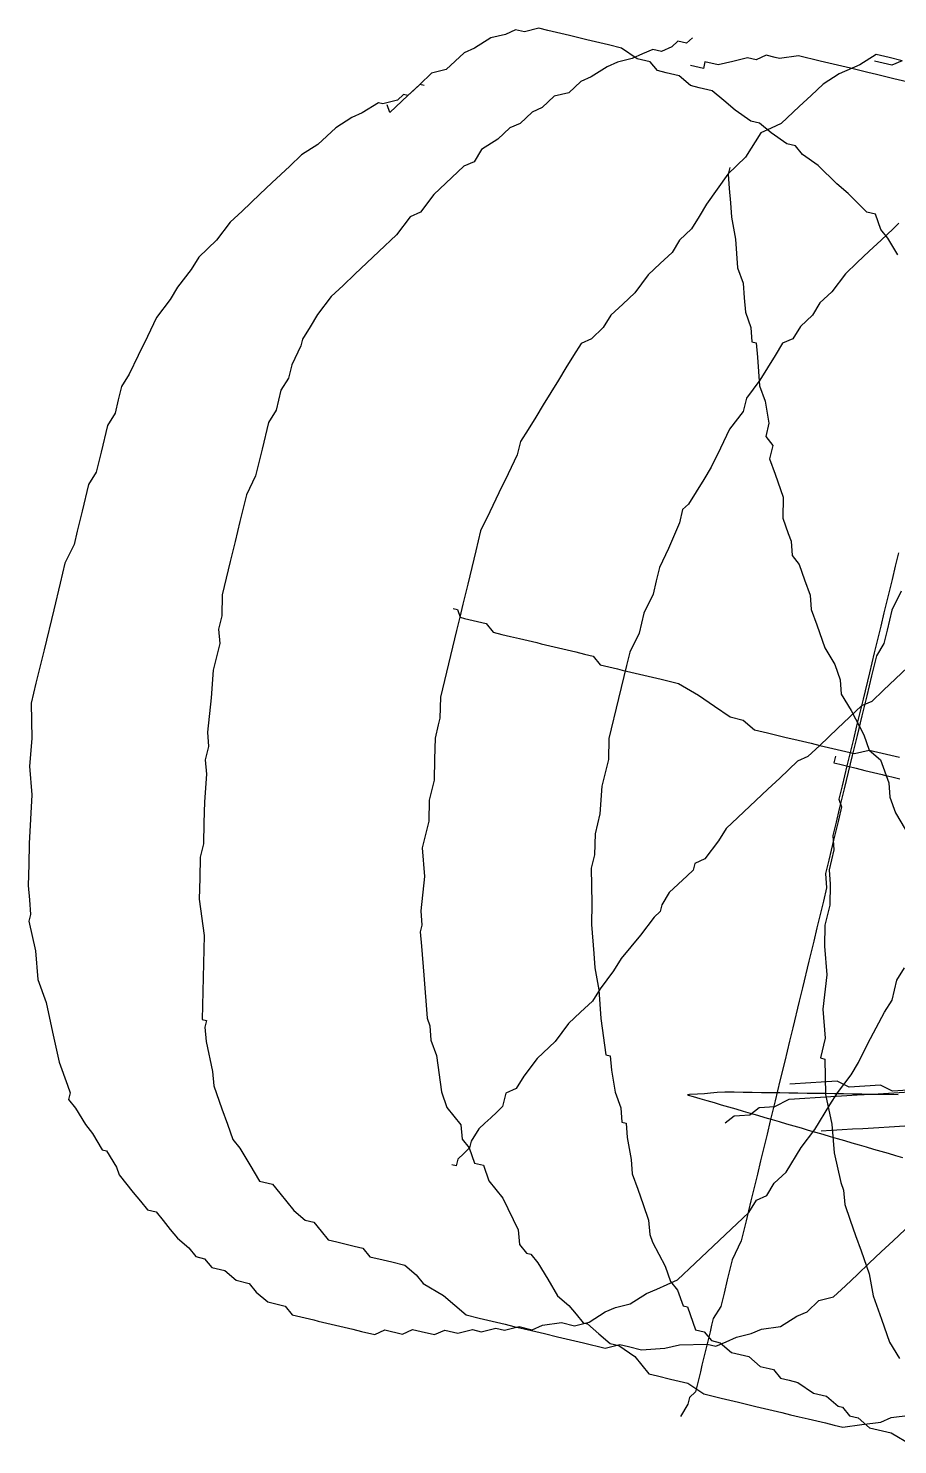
# Model space of a CAD drawing. Extents: x -228 to 716, y 164 to 702.
# Drawn here: x -227.6 to -100.7, y 495.4 to 702.1 of the extents above; entities that cross this region are included whole.
import ezdxf

# ---------------------------------------------------------------- set-up
doc = ezdxf.new("R2010")
doc.units = 0

msp = doc.modelspace()

# ---------------------------------------------------------------- linework, layer by layer
at = {"layer": '1', "color": 252}
for points in [[(-100.697, 669.08, -670.583), (-102.128, 671.478, -668.303), (-103.16, 672.754, -666.785), (-103.958, 674.998, -665.262), (-105.226, 675.301, -663.747), (-107.927, 678.001, -659.947), (-109.594, 679.428, -657.671), (-112.294, 682.128, -653.873), (-114.595, 683.703, -650.837), (-115.629, 684.977, -649.317), (-116.897, 685.28, -647.801), (-119.199, 686.858, -644.763), (-120.866, 688.284, -642.487), (-122.134, 688.585, -640.969), (-124.433, 690.162, -637.93), (-126.102, 691.589, -635.655), (-127.769, 693.015, -633.376), (-129.671, 693.467, -631.102), (-130.939, 693.769, -629.584), (-132.606, 695.195, -627.308), (-134.511, 695.65, -625.032), (-135.776, 695.952, -623.514), (-136.811, 697.227, -621.996), (-138.712, 697.681, -619.719), (-141.015, 699.257, -616.682), (-142.915, 699.712, -614.409), (-144.184, 700.014, -612.891), (-146.086, 700.466, -610.619), (-148.623, 701.071, -607.584), (-151.795, 701.828, -603.792), (-153.061, 702.129, -602.275), (-155.199, 701.613, -600.003), (-156.466, 701.914, -598.485), (-157.971, 701.247, -596.971), (-160.109, 700.726, -594.699), (-162.48, 699.234, -592.429), (-163.984, 698.566, -590.915), (-166.592, 696.106, -588.648), (-168.73, 695.585, -586.377), (-170.468, 693.945, -584.867), (-172.205, 692.303, -583.355), (-173.944, 690.661, -581.843), (-173.944, 690.661, -581.843), (-173.944, 690.661, -581.843), (-174.814, 689.84, -581.087), (-175.212, 690.964, -580.326)], [(-130.661, 700.764, -580.636), (-131.531, 699.945, -579.881), (-132.164, 700.097, -579.122), (-132.799, 700.248, -578.365), (-132.799, 700.248, -578.365), (-133.669, 699.427, -577.609), (-135.172, 698.757, -576.095), (-136.439, 699.06, -574.577), (-137.943, 698.39, -573.063), (-139.447, 697.721, -571.552), (-141.583, 697.201, -569.278), (-143.089, 696.533, -567.762), (-145.459, 695.042, -565.493), (-146.963, 694.372, -563.978), (-148.7, 692.731, -562.469), (-150.839, 692.215, -560.197), (-152.578, 690.572, -558.684), (-154.081, 689.902, -557.171), (-155.82, 688.26, -555.662), (-157.322, 687.591, -554.146), (-159.062, 685.95, -552.635), (-161.433, 684.459, -550.368), (-162.538, 682.666, -549.615), (-164.042, 681.997, -548.099), (-165.78, 680.356, -546.586), (-168.388, 677.893, -544.321), (-170.361, 675.28, -542.813), (-171.863, 674.608, -541.299), (-173.838, 671.995, -539.787), (-176.445, 669.532, -537.523), (-178.182, 667.892, -536.012), (-179.922, 666.249, -534.501), (-181.661, 664.609, -532.99), (-183.399, 662.966, -531.477), (-185.373, 660.353, -529.969), (-186.478, 658.56, -529.216), (-187.582, 656.769, -528.462), (-187.816, 655.795, -528.465), (-189.156, 653.032, -527.716), (-189.626, 651.088, -527.722), (-190.73, 649.293, -526.968), (-191.434, 646.378, -526.978), (-192.54, 644.585, -526.223), (-193.481, 640.696, -526.234), (-193.951, 638.752, -526.242), (-194.422, 636.808, -526.247), (-195.761, 634.044, -525.496), (-196.232, 632.103, -525.502), (-196.702, 630.158, -525.508), (-197.407, 627.241, -525.516), (-197.877, 625.295, -525.521), (-198.112, 624.326, -525.523), (-199.289, 619.465, -525.538), (-199.358, 616.398, -526.307), (-199.829, 614.452, -526.309), (-199.664, 612.359, -527.075), (-200.606, 608.47, -527.085), (-200.911, 604.431, -527.855), (-201.454, 599.421, -528.627), (-201.29, 597.325, -529.391), (-201.761, 595.381, -529.396), (-201.596, 593.286, -530.159), (-201.902, 589.245, -530.931), (-201.973, 586.179, -531.697), (-202.044, 583.111, -532.462), (-202.516, 581.169, -532.468), (-202.586, 578.101, -533.236), (-202.659, 575.033, -534.002), (-201.93, 569.718, -536.291), (-202.073, 563.586, -537.824), (-202.216, 557.45, -539.357), (-201.582, 557.299, -540.116), (-201.817, 556.329, -540.12), (-201.653, 554.233, -540.882), (-200.691, 549.89, -543.169), (-200.527, 547.794, -543.934), (-199.33, 544.425, -546.216), (-198.533, 542.179, -547.737), (-197.734, 539.934, -549.261), (-196.701, 538.659, -550.78), (-195.27, 536.261, -553.059), (-193.839, 533.863, -555.342), (-191.935, 533.409, -557.617), (-190.902, 532.135, -559.137), (-189.869, 530.862, -560.655), (-188.837, 529.588, -562.175), (-187.169, 528.159, -564.452), (-185.901, 527.859, -565.969), (-184.867, 526.584, -567.488), (-183.835, 525.31, -569.007), (-182.566, 525.006, -570.525), (-180.029, 524.402, -573.558), (-178.762, 524.099, -575.074), (-177.729, 522.825, -576.594), (-175.827, 522.373, -578.869), (-174.559, 522.068, -580.386), (-172.656, 521.614, -582.661), (-170.988, 520.19, -584.938), (-169.957, 518.914, -586.458), (-167.021, 517.187, -590.254), (-165.353, 515.763, -592.531), (-163.685, 514.335, -594.808), (-161.782, 513.883, -597.088), (-159.247, 513.279, -600.119), (-157.979, 512.977, -601.634), (-156.71, 512.673, -603.153), (-154.175, 512.068, -606.184), (-152.272, 511.615, -608.458), (-150.369, 511.16, -610.735), (-148.466, 510.708, -613.01), (-146.563, 510.255, -615.287), (-143.395, 509.497, -619.077), (-141.256, 510.014, -621.35), (-139.988, 509.713, -622.868), (-138.087, 509.26, -625.141), (-134.68, 509.475, -628.929), (-132.545, 509.994, -631.201), (-128.504, 510.057, -635.751), (-127.238, 509.759, -637.267), (-125.734, 510.425, -638.781), (-124.231, 511.096, -640.296), (-122.092, 511.614, -642.568), (-120.588, 512.283, -644.08), (-117.817, 512.65, -647.112), (-115.444, 514.14, -649.382), (-113.94, 514.81, -650.897), (-112.201, 516.451, -652.406), (-110.065, 516.969, -654.68), (-108.325, 518.61, -656.192), (-106.59, 520.251, -657.7), (-104.85, 521.895, -659.213), (-103.111, 523.535, -660.726), (-101.373, 525.176, -662.234), (-99.634, 526.821, -663.748)], [(-100.051, 697.4, -553.052), (-101.954, 697.853, -550.775), (-103.856, 698.306, -548.501), (-106.229, 696.817, -546.232), (-109.233, 695.477, -543.203), (-111.607, 693.986, -540.933), (-113.346, 692.345, -539.422), (-115.084, 690.704, -537.91), (-117.691, 688.242, -535.647), (-119.194, 687.572, -534.131), (-120.698, 686.9, -532.618), (-122.907, 683.316, -531.112), (-125.515, 680.852, -528.842), (-128.593, 676.446, -526.582), (-129.697, 674.655, -525.831), (-130.801, 672.861, -525.078), (-132.54, 671.221, -523.566), (-133.643, 669.427, -522.814), (-135.382, 667.785, -521.3), (-137.12, 666.143, -519.792), (-139.095, 663.531, -518.282), (-140.833, 661.889, -516.771), (-142.57, 660.246, -515.257), (-143.675, 658.454, -514.507), (-145.414, 656.814, -512.996), (-146.918, 656.143, -511.481), (-148.022, 654.352, -510.73), (-149.124, 652.558, -509.977), (-150.23, 650.765, -509.223), (-152.439, 647.18, -507.718), (-153.543, 645.385, -506.965), (-154.647, 643.594, -506.212), (-155.753, 641.802, -505.46), (-156.223, 639.858, -505.465), (-157.562, 637.093, -504.714), (-158.901, 634.326, -503.966), (-160.241, 631.563, -503.214), (-161.581, 628.798, -502.466), (-162.284, 625.882, -502.475), (-163.461, 621.021, -502.486), (-164.166, 618.106, -502.495), (-164.635, 616.161, -502.499), (-165.107, 614.217, -502.505), (-166.284, 609.358, -502.52), (-167.458, 604.499, -502.534), (-167.529, 601.431, -503.299), (-167.764, 600.458, -503.303), (-168.234, 598.514, -503.308), (-168.306, 595.447, -504.074), (-168.378, 592.381, -504.842), (-169.083, 589.463, -504.85), (-169.153, 586.396, -505.617), (-169.624, 584.453, -505.621), (-170.095, 582.508, -505.627), (-169.767, 578.318, -507.156), (-170.308, 573.307, -507.927), (-170.145, 571.212, -508.691), (-170.38, 570.241, -508.694), (-170.216, 568.146, -509.459), (-169.889, 563.954, -510.985), (-169.395, 557.667, -513.279), (-168.997, 556.545, -514.039), (-168.997, 556.545, -514.039), (-168.833, 554.449, -514.803), (-168.034, 552.203, -516.327), (-167.308, 546.89, -518.616), (-166.51, 544.641, -520.137), (-165.478, 543.369, -521.657), (-164.445, 542.094, -523.175), (-164.28, 540, -523.94), (-163.248, 538.727, -525.459), (-162.45, 536.479, -526.98), (-161.182, 536.177, -528.499), (-160.384, 533.93, -530.02), (-159.351, 532.654, -531.539), (-158.319, 531.382, -533.058), (-156.088, 526.738, -536.861), (-155.923, 524.642, -537.625), (-154.891, 523.367, -539.145), (-154.891, 523.367, -539.145), (-154.256, 523.216, -539.902), (-153.224, 521.943, -541.423), (-151.792, 519.543, -543.703), (-150.36, 517.146, -545.985), (-148.692, 515.721, -548.262), (-147.659, 514.446, -549.782), (-146.625, 513.173, -551.301), (-145.991, 513.019, -552.06), (-144.326, 511.596, -554.336), (-142.656, 510.17, -556.616), (-141.389, 509.867, -558.132), (-139.086, 508.291, -561.169), (-137.021, 505.742, -564.206), (-135.754, 505.439, -565.723), (-133.851, 504.986, -568), (-131.316, 504.381, -571.033), (-129.013, 502.805, -574.068), (-126.476, 502.198, -577.104), (-123.941, 501.594, -580.134), (-121.404, 500.989, -583.17), (-119.503, 500.535, -585.445), (-117.599, 500.083, -587.721), (-116.332, 499.779, -589.235), (-115.064, 499.477, -590.753), (-113.794, 499.174, -592.271), (-112.527, 498.871, -593.785), (-111.259, 498.569, -595.304), (-109.989, 498.266, -596.82), (-108.722, 497.964, -598.337), (-105.95, 498.331, -601.367), (-103.179, 498.7, -604.397), (-101.674, 499.368, -605.914), (-98.9039, 499.735, -608.943)], [(-98.7229, 694.176, -618.553), (-101.259, 694.781, -615.517), (-103.793, 695.387, -612.487), (-105.062, 695.689, -610.97), (-107.6, 696.296, -607.934), (-110.769, 697.051, -604.145), (-112.039, 697.353, -602.627), (-115.208, 698.107, -598.835), (-117.98, 697.742, -595.804), (-118.615, 697.894, -595.044), (-119.883, 698.195, -593.53), (-121.385, 697.526, -592.015), (-122.653, 697.83, -590.497), (-124.792, 697.31, -588.226), (-126.928, 696.792, -585.952), (-128.832, 697.246, -583.676), (-129.067, 696.273, -583.68), (-129.7, 696.425, -582.922), (-130.334, 696.575, -582.164), (-130.968, 696.726, -581.406)], [(-100.051, 697.4, -553.052), (-101.554, 696.73, -551.538), (-102.823, 697.033, -550.019), (-103.455, 697.183, -549.264), (-104.091, 697.335, -548.504)], [(-169.833, 693.794, -585.624), (-169.833, 693.794, -585.624), (-169.833, 693.794, -585.624), (-170.468, 693.945, -584.867), (-171.338, 693.124, -584.109), (-172.205, 692.303, -583.355), (-172.84, 692.453, -582.596), (-173.709, 691.633, -581.841), (-175.847, 691.114, -579.567), (-176.482, 691.265, -578.81), (-178.854, 689.777, -576.541), (-180.357, 689.107, -575.026), (-182.729, 687.616, -572.757), (-185.337, 685.153, -570.49), (-187.708, 683.664, -568.222), (-189.448, 682.02, -566.709), (-192.056, 679.558, -564.442), (-193.794, 677.916, -562.931), (-196.402, 675.455, -560.664), (-198.139, 673.815, -559.153), (-200.114, 671.199, -557.645), (-202.722, 668.737, -555.379), (-203.827, 666.946, -554.627), (-205.799, 664.331, -553.116), (-206.904, 662.538, -552.364), (-208.877, 659.924, -550.856), (-210.218, 657.159, -550.104), (-211.556, 654.395, -549.356), (-212.896, 651.629, -548.604), (-213.997, 649.837, -547.853), (-214.47, 647.893, -547.857), (-214.94, 645.95, -547.863), (-216.044, 644.156, -547.11), (-216.984, 640.269, -547.121), (-217.69, 637.352, -547.128), (-218.793, 635.56, -546.377), (-219.736, 631.672, -546.387), (-220.442, 628.757, -546.396), (-220.91, 626.811, -546.402), (-222.252, 624.046, -545.65), (-222.956, 621.133, -545.659), (-223.895, 617.242, -545.669), (-225.305, 611.41, -545.686), (-226.012, 608.496, -545.696), (-226.481, 606.55, -545.702), (-227.188, 603.635, -545.709), (-227.096, 598.475, -547.239), (-227.402, 594.433, -548.01), (-227.073, 590.244, -549.537), (-227.451, 583.138, -551.075), (-227.522, 580.07, -551.838), (-227.594, 577.003, -552.607), (-227.429, 574.908, -553.371), (-227.266, 572.811, -554.135), (-227.5, 571.837, -554.136), (-226.54, 567.499, -556.422), (-226.211, 563.307, -557.95), (-225.013, 559.939, -560.236), (-224.053, 555.598, -562.52), (-223.09, 551.255, -564.805), (-221.894, 547.886, -567.09), (-221.495, 546.762, -567.852), (-221.73, 545.79, -567.854), (-220.698, 544.516, -569.373), (-219.265, 542.119, -571.654), (-218.232, 540.845, -573.173), (-216.8, 538.447, -575.454), (-216.166, 538.295, -576.212), (-214.736, 535.898, -578.491), (-214.334, 534.776, -579.256), (-212.269, 532.226, -582.293), (-211.236, 530.953, -583.812), (-210.202, 529.676, -585.331), (-208.935, 529.374, -586.849), (-207.901, 528.103, -588.369), (-206.869, 526.825, -589.888), (-205.835, 525.551, -591.408), (-204.168, 524.126, -593.686), (-203.133, 522.85, -595.205), (-201.866, 522.549, -596.722), (-200.834, 521.274, -598.241), (-198.931, 520.82, -600.515), (-197.264, 519.395, -602.793), (-195.363, 518.943, -605.07), (-194.328, 517.666, -606.588), (-192.661, 516.24, -608.867), (-190.125, 515.636, -611.901), (-189.092, 514.362, -613.419), (-187.189, 513.907, -615.695), (-185.92, 513.605, -617.211), (-185.287, 513.454, -617.97), (-183.386, 513.001, -620.244), (-180.216, 512.246, -624.036), (-178.946, 511.942, -625.555), (-177.044, 511.489, -627.829), (-175.54, 512.158, -629.343), (-173.004, 511.553, -632.377), (-171.5, 512.223, -633.89), (-170.234, 511.92, -635.407), (-168.331, 511.467, -637.681), (-166.826, 512.136, -639.196), (-164.925, 511.684, -641.471), (-162.788, 512.2, -643.742), (-161.519, 511.897, -645.262), (-159.382, 512.416, -647.532), (-158.114, 512.114, -649.051), (-155.975, 512.632, -651.323), (-154.074, 512.179, -653.598), (-152.57, 512.848, -655.111), (-149.8, 513.216, -658.14), (-147.898, 512.761, -660.416), (-145.759, 513.28, -662.69), (-143.387, 514.772, -664.959), (-141.883, 515.44, -666.472), (-139.745, 515.958, -668.745), (-137.374, 517.449, -671.017), (-135.871, 518.118, -672.528), (-132.864, 519.457, -675.558), (-130.256, 521.919, -677.824), (-127.648, 524.382, -680.09), (-125.912, 526.025, -681.602), (-122.434, 529.307, -684.623), (-121.328, 531.099, -685.378), (-119.825, 531.769, -686.89), (-118.721, 533.56, -687.643), (-116.982, 535.202, -689.155), (-114.775, 538.79, -690.659), (-112.801, 541.402, -692.168), (-110.591, 544.986, -693.674), (-109.488, 546.78, -694.427), (-107.514, 549.394, -695.935), (-106.41, 551.188, -696.689), (-105.071, 553.952, -697.438), (-102.627, 558.509, -698.942), (-101.522, 560.302, -699.694), (-100.817, 563.219, -699.687), (-99.7134, 565.011, -700.441)], [(-125.214, 681.826, -534.423), (-125.214, 681.826, -534.423), (-125.214, 681.826, -534.423), (-125.45, 680.856, -534.425), (-125.45, 680.856, -534.425), (-125.45, 680.856, -534.425), (-125.45, 680.856, -534.425), (-125.45, 680.856, -534.425), (-125.45, 680.856, -534.425), (-125.285, 678.759, -535.19), (-125.122, 676.664, -535.954), (-124.958, 674.568, -536.717), (-124.395, 671.35, -538.243), (-124.231, 669.255, -539.006), (-124.067, 667.159, -539.77), (-123.268, 664.913, -541.293), (-123.106, 662.815, -542.055), (-122.942, 660.722, -542.821), (-122.145, 658.475, -544.342), (-121.981, 656.379, -545.106), (-121.346, 656.229, -545.865), (-121.181, 654.134, -546.63), (-121.019, 652.039, -547.394), (-120.855, 649.944, -548.155), (-120.057, 647.696, -549.679), (-119.494, 644.479, -551.203), (-119.964, 642.534, -551.208), (-118.931, 641.26, -552.728), (-118.931, 641.26, -552.728), (-119.401, 639.317, -552.733), (-118.603, 637.07, -554.257), (-118.204, 635.946, -555.017), (-117.406, 633.699, -556.538), (-117.478, 630.633, -557.307), (-116.68, 628.385, -558.829), (-116.28, 627.263, -559.59), (-116.117, 625.168, -560.354), (-115.084, 623.893, -561.874), (-114.287, 621.648, -563.396), (-113.49, 619.401, -564.918), (-113.325, 617.307, -565.681), (-112.526, 615.059, -567.204), (-112.127, 613.935, -567.966), (-111.328, 611.688, -569.488), (-109.897, 609.293, -571.768), (-109.099, 607.045, -573.291), (-108.934, 604.949, -574.056), (-107.502, 602.552, -576.335), (-105.673, 599.031, -579.376), (-104.873, 596.782, -580.898), (-103.206, 595.358, -583.177), (-102.011, 591.989, -585.46), (-101.847, 589.894, -586.223), (-101.047, 587.648, -587.747), (-99.6158, 585.25, -590.03)], [(-100.518, 673.691, -498.602), (-101.387, 672.871, -497.845), (-103.124, 671.229, -496.335), (-104.863, 669.587, -494.825), (-106.6, 667.947, -493.313), (-108.34, 666.304, -491.801), (-110.313, 663.692, -490.295), (-112.051, 662.049, -488.781), (-113.156, 660.257, -488.029), (-114.895, 658.617, -486.519), (-115.999, 656.822, -485.766), (-117.501, 656.152, -484.251), (-118.606, 654.359, -483.499), (-119.71, 652.566, -482.744), (-120.814, 650.774, -481.991), (-122.788, 648.161, -480.484), (-123.259, 646.217, -480.489), (-125.232, 643.603, -478.982), (-126.571, 640.839, -478.232), (-127.911, 638.073, -477.481), (-129.016, 636.28, -476.727), (-130.119, 634.488, -475.975), (-131.224, 632.695, -475.222), (-132.093, 631.875, -474.468), (-132.563, 629.929, -474.473), (-134.138, 626.194, -473.725), (-135.478, 623.428, -472.974), (-135.949, 621.484, -472.98), (-136.417, 619.539, -472.986), (-137.757, 616.776, -472.237), (-138.463, 613.861, -472.245), (-139.802, 611.095, -471.495), (-140.272, 609.151, -471.499), (-141.449, 604.291, -471.513), (-142.86, 598.46, -471.53), (-142.931, 595.392, -472.296), (-143.871, 591.504, -472.308), (-144.178, 587.466, -473.077), (-144.882, 584.549, -473.085), (-144.953, 581.48, -473.853), (-145.424, 579.536, -473.858), (-145.331, 574.374, -475.388), (-145.402, 571.307, -476.155), (-145.076, 567.117, -477.681), (-144.912, 565.023, -478.447), (-144.912, 565.023, -478.447), (-144.348, 561.802, -479.972), (-144.02, 557.614, -481.498), (-143.294, 552.299, -483.788), (-142.661, 552.149, -484.547), (-142.497, 550.054, -485.311), (-141.932, 546.835, -486.836), (-141.135, 544.586, -488.358), (-140.971, 542.492, -489.123), (-140.336, 542.341, -489.881), (-140.172, 540.246, -490.644), (-139.609, 537.028, -492.171), (-139.447, 534.934, -492.935), (-138.649, 532.688, -494.456), (-137.85, 530.44, -495.979), (-137.054, 528.193, -497.501), (-136.888, 526.098, -498.264), (-136.49, 524.976, -499.025), (-134.66, 521.456, -502.066), (-133.862, 519.208, -503.589), (-132.828, 517.933, -505.11), (-132.031, 515.686, -506.63), (-131.396, 515.537, -507.391), (-130.997, 514.413, -508.151), (-130.198, 512.166, -509.672), (-128.93, 511.863, -511.188), (-127.896, 510.588, -512.708), (-126.63, 510.288, -514.224), (-124.963, 508.861, -516.505), (-124.328, 508.709, -517.26), (-122.425, 508.256, -519.536), (-120.759, 506.831, -521.814), (-119.491, 506.528, -523.33), (-118.856, 506.377, -524.089), (-117.823, 505.102, -525.606), (-116.554, 504.801, -527.127), (-115.287, 504.498, -528.643), (-112.986, 502.921, -531.678), (-111.084, 502.467, -533.955), (-109.415, 501.041, -536.232), (-108.781, 500.89, -536.99), (-107.747, 499.615, -538.511), (-106.479, 499.312, -540.027), (-104.813, 497.887, -542.304), (-102.912, 497.434, -544.58), (-101.644, 497.133, -546.096), (-98.7086, 495.405, -549.891)], [(-100.591, 625.577, -577.785), (-101.062, 623.634, -577.792), (-101.531, 621.691, -577.795), (-102.002, 619.746, -577.802), (-102.707, 616.829, -577.812), (-103.179, 614.886, -577.817), (-103.649, 612.94, -577.82), (-104.119, 610.998, -577.827), (-104.824, 608.08, -577.835), (-105.764, 604.193, -577.846), (-106.706, 600.305, -577.858), (-107.173, 598.359, -577.864), (-107.646, 596.417, -577.869), (-108.116, 594.474, -577.875), (-108.82, 591.559, -577.882), (-109.29, 589.61, -577.885), (-108.892, 588.492, -578.649), (-109.363, 586.546, -578.653), (-110.068, 583.629, -578.662), (-110.773, 580.715, -578.671), (-111.244, 578.769, -578.675), (-111.08, 576.675, -579.44), (-111.549, 574.731, -579.445), (-112.02, 572.788, -579.451), (-112.489, 570.843, -579.456), (-112.96, 568.9, -579.463), (-113.665, 565.983, -579.471), (-114.607, 562.096, -579.48), (-115.076, 560.15, -579.488), (-116.017, 556.265, -579.501), (-116.489, 554.321, -579.504), (-117.19, 551.401, -579.512), (-117.899, 548.487, -579.52), (-118.604, 545.571, -579.53), (-119.073, 543.626, -579.535), (-119.308, 542.656, -579.538), (-119.779, 540.711, -579.542), (-120.485, 537.794, -579.551), (-120.719, 536.823, -579.554), (-121.19, 534.878, -579.558), (-121.659, 532.935, -579.566), (-122.131, 530.991, -579.57), (-122.834, 528.075, -579.578), (-123.308, 526.132, -579.584), (-123.541, 525.158, -579.587), (-124.881, 522.394, -578.836), (-124.881, 522.394, -578.836), (-125.351, 520.451, -578.845), (-125.587, 519.48, -578.845), (-126.056, 517.534, -578.852), (-126.526, 515.59, -578.856), (-127.632, 513.799, -578.104), (-127.867, 512.827, -578.107), (-128.1, 511.852, -578.11), (-128.336, 510.883, -578.113), (-128.57, 509.911, -578.116), (-128.57, 509.911, -578.116), (-128.806, 508.937, -578.119), (-128.806, 508.937, -578.119), (-129.04, 507.966, -578.12), (-129.04, 507.966, -578.12), (-129.04, 507.966, -578.12), (-129.04, 507.966, -578.12), (-129.276, 506.993, -578.125), (-129.276, 506.993, -578.125), (-129.276, 506.993, -578.125), (-129.511, 506.023, -578.124), (-129.511, 506.023, -578.124), (-129.511, 506.023, -578.124), (-129.746, 505.051, -578.129), (-129.982, 504.077, -578.131), (-129.982, 504.077, -578.131), (-130.216, 503.105, -578.134), (-131.085, 502.286, -577.378), (-131.085, 502.286, -577.378), (-131.085, 502.286, -577.378), (-131.085, 502.286, -577.378), (-131.085, 502.286, -577.378), (-131.322, 501.314, -577.382), (-131.322, 501.314, -577.382), (-131.322, 501.314, -577.382), (-131.322, 501.314, -577.382), (-132.425, 499.519, -576.627)], [(-100.202, 619.968, -448.065), (-101.542, 617.205, -447.315), (-102.246, 614.289, -447.323), (-102.717, 612.345, -447.33), (-103.822, 610.551, -446.575), (-104.527, 607.635, -446.582), (-105.231, 604.719, -446.592), (-105.938, 601.804, -446.601), (-106.643, 598.889, -446.609), (-107.348, 595.972, -446.615), (-108.525, 591.112, -446.63), (-109.229, 588.195, -446.639), (-109.699, 586.252, -446.645), (-110.17, 584.306, -446.651), (-110.005, 582.212, -447.414), (-110.71, 579.295, -447.423), (-110.547, 577.2, -448.186), (-110.62, 574.136, -448.953), (-111.323, 571.218, -448.961), (-111.396, 568.149, -449.728), (-111.067, 563.96, -451.255), (-111.611, 558.949, -452.027), (-111.282, 554.758, -453.555), (-111.986, 551.844, -453.565), (-111.354, 551.692, -454.323), (-111.259, 546.529, -455.853), (-110.299, 542.187, -458.139), (-109.971, 537.995, -459.667), (-109.008, 533.654, -461.953), (-109.008, 533.654, -461.953), (-108.609, 532.532, -462.716), (-108.446, 530.438, -463.479), (-107.646, 528.19, -465.001), (-106.85, 525.944, -466.523), (-106.052, 523.697, -468.045), (-105.652, 522.573, -468.806), (-105.254, 521.45, -469.567), (-104.855, 520.328, -470.327), (-104.292, 517.108, -471.854), (-103.093, 513.74, -474.138), (-102.297, 511.492, -475.658), (-101.899, 510.372, -476.42), (-100.466, 507.971, -478.702)], [(-165.604, 617.436, -506.563), (-164.971, 617.285, -507.322), (-164.572, 616.164, -508.082), (-163.938, 616.011, -508.84), (-163.304, 615.86, -509.599), (-162.669, 615.707, -510.356), (-161.401, 615.405, -511.875), (-160.767, 615.254, -512.632), (-159.733, 613.979, -514.154), (-158.465, 613.677, -515.669), (-157.198, 613.374, -517.186), (-157.198, 613.374, -517.186), (-155.929, 613.072, -518.702), (-154.662, 612.771, -520.219), (-153.392, 612.467, -521.736), (-152.76, 612.315, -522.495), (-152.124, 612.166, -523.251), (-151.49, 612.013, -524.011), (-150.223, 611.711, -525.527), (-148.955, 611.41, -527.043), (-147.687, 611.109, -528.561), (-146.418, 610.804, -530.077), (-145.152, 610.501, -531.593), (-144.118, 609.227, -533.113), (-143.484, 609.076, -533.872), (-142.216, 608.775, -535.389), (-141.581, 608.622, -536.146), (-140.946, 608.47, -536.906), (-139.679, 608.169, -538.422), (-138.411, 607.867, -539.939), (-138.411, 607.867, -539.939), (-137.776, 607.715, -540.698), (-137.143, 607.565, -541.454), (-135.24, 607.111, -543.732), (-132.705, 606.507, -546.764), (-129.768, 604.777, -550.559), (-127.467, 603.202, -553.595), (-125.166, 601.626, -556.631), (-123.262, 601.169, -558.906), (-121.595, 599.742, -561.184), (-120.961, 599.592, -561.943), (-120.961, 599.592, -561.943), (-120.961, 599.592, -561.943), (-120.328, 599.442, -562.701), (-119.692, 599.291, -563.46), (-117.156, 598.685, -566.493), (-115.255, 598.231, -568.767), (-113.352, 597.779, -571.045), (-112.084, 597.476, -572.561), (-110.816, 597.173, -574.077), (-108.28, 596.569, -577.109), (-107.013, 596.266, -578.625), (-104.873, 596.782, -580.898), (-103.606, 596.482, -582.415), (-102.337, 596.181, -583.933), (-101.702, 596.029, -584.691), (-101.069, 595.877, -585.449), (-100.435, 595.727, -586.209)], [(-99.2818, 608.816, -583.897), (-101.018, 607.172, -582.387), (-102.758, 605.532, -580.876), (-104.497, 603.892, -579.362), (-106, 603.221, -577.849), (-107.737, 601.578, -576.339), (-109.476, 599.938, -574.826), (-112.084, 597.476, -572.561), (-113.823, 595.834, -571.051), (-115.326, 595.163, -569.534), (-117.934, 592.704, -567.269), (-119.673, 591.061, -565.755), (-122.28, 588.599, -563.49), (-124.018, 586.957, -561.978), (-125.757, 585.315, -560.466), (-126.861, 583.522, -559.715), (-128.834, 580.908, -558.205), (-130.337, 580.238, -556.692), (-130.574, 579.267, -556.694), (-131.442, 578.445, -555.939), (-134.051, 575.984, -553.671), (-135.154, 574.192, -552.92), (-135.154, 574.192, -552.92), (-135.389, 573.219, -552.921), (-136.259, 572.398, -552.167), (-138.232, 569.787, -550.659), (-141.075, 566.351, -548.394), (-142.18, 564.559, -547.642), (-144.153, 561.945, -546.133), (-145.257, 560.151, -545.38), (-146.996, 558.51, -543.868), (-148.734, 556.869, -542.358), (-150.707, 554.254, -540.848), (-151.576, 553.434, -540.094), (-152.447, 552.615, -539.338), (-153.316, 551.792, -538.581), (-155.288, 549.179, -537.074), (-156.393, 547.386, -536.319), (-157.896, 546.717, -534.807), (-158.368, 544.773, -534.813), (-159.238, 543.954, -534.056), (-160.104, 543.133, -533.301), (-160.104, 543.133, -533.301), (-160.976, 542.31, -532.546), (-161.844, 541.49, -531.79), (-162.948, 539.699, -531.037), (-163.181, 538.723, -531.041), (-163.181, 538.723, -531.041), (-163.181, 538.723, -531.041), (-163.181, 538.723, -531.041), (-164.052, 537.904, -530.285), (-164.052, 537.904, -530.285), (-164.052, 537.904, -530.285), (-164.921, 537.083, -529.53), (-165.158, 536.112, -529.532), (-165.791, 536.261, -528.773), (-165.791, 536.261, -528.773), (-165.791, 536.261, -528.773), (-165.791, 536.261, -528.773)], [(-109.784, 595.901, -575.597), (-109.784, 595.901, -575.597), (-109.784, 595.901, -575.597), (-110.018, 594.927, -575.599), (-110.018, 594.927, -575.599), (-110.018, 594.927, -575.599), (-110.018, 594.927, -575.599), (-110.018, 594.927, -575.599), (-110.018, 594.927, -575.599), (-110.018, 594.927, -575.599), (-110.018, 594.927, -575.599), (-110.018, 594.927, -575.599), (-110.018, 594.927, -575.599), (-110.018, 594.927, -575.599), (-110.018, 594.927, -575.599), (-110.018, 594.927, -575.599), (-110.018, 594.927, -575.599), (-110.018, 594.927, -575.599), (-110.018, 594.927, -575.599), (-110.018, 594.927, -575.599), (-110.018, 594.927, -575.599), (-110.018, 594.927, -575.599), (-110.018, 594.927, -575.599), (-110.018, 594.927, -575.599), (-110.018, 594.927, -575.599), (-110.018, 594.927, -575.599), (-110.018, 594.927, -575.599), (-110.018, 594.927, -575.599), (-110.018, 594.927, -575.599), (-110.018, 594.927, -575.599), (-109.134, 594.711, -574.818), (-107.985, 594.43, -573.798), (-106.756, 594.13, -572.711), (-105.504, 593.825, -571.604), (-104.244, 593.515, -570.489), (-102.983, 593.209, -569.373), (-102.491, 593.089, -568.935), (-102.446, 593.076, -568.896), (-102.446, 593.076, -568.896), (-102.446, 593.076, -568.896), (-102.446, 593.076, -568.896), (-102.446, 593.076, -568.896), (-102.446, 593.076, -568.896), (-102.446, 593.076, -568.896), (-102.446, 593.076, -568.896), (-102.446, 593.076, -568.896), (-102.446, 593.076, -568.896), (-102.446, 593.076, -568.896), (-102.446, 593.076, -568.896), (-102.446, 593.076, -568.896), (-102.446, 593.076, -568.896), (-102.446, 593.076, -568.896), (-101.561, 592.86, -568.115), (-100.413, 592.58, -567.097)], [(-99.1843, 547.127, -197.07), (-101.481, 546.99, -198.997), (-103.223, 547.855, -200.097), (-105.518, 547.718, -202.024), (-107.814, 547.578, -203.951), (-109.556, 548.446, -205.05), (-110.321, 548.4, -205.692), (-111.086, 548.354, -206.334), (-114.147, 548.169, -208.903), (-115.678, 548.077, -210.189), (-116.443, 548.031, -210.83), (-116.443, 548.031, -210.83), (-116.443, 548.031, -210.83), (-116.443, 548.031, -210.83)], [(-100.617, 546.479, -161.282), (-101.948, 546.5, -162.362), (-103.281, 546.518, -163.439), (-104.612, 546.538, -164.519), (-105.944, 546.558, -165.597), (-107.276, 546.578, -166.677), (-108.609, 546.599, -167.755), (-109.941, 546.618, -168.835), (-111.272, 546.639, -169.913), (-112.606, 546.658, -170.993), (-113.938, 546.677, -172.071), (-115.27, 546.697, -173.15), (-116.6, 546.717, -174.229), (-117.934, 546.738, -175.309), (-119.266, 546.757, -176.388), (-120.597, 546.775, -177.466), (-121.929, 546.798, -178.544), (-123.261, 546.815, -179.623), (-124.594, 546.837, -180.703), (-125.925, 546.856, -181.782), (-127.042, 546.812, -183.129), (-128.017, 546.729, -184.65), (-128.901, 546.619, -186.284), (-129.942, 546.554, -187.725), (-131.084, 546.518, -189.038), (-131.401, 546.467, -189.71), (-131.3, 546.426, -189.933), (-131.3, 546.426, -189.933), (-131.3, 546.426, -189.933), (-131.3, 546.426, -189.933), (-131.3, 546.426, -189.933), (-131.3, 546.426, -189.933), (-131.3, 546.426, -189.933), (-131.3, 546.426, -189.933), (-131.3, 546.426, -189.933), (-131.3, 546.426, -189.933), (-131.3, 546.426, -189.933), (-131.3, 546.426, -189.933), (-131.3, 546.426, -189.933), (-131.3, 546.426, -189.933), (-131.3, 546.426, -189.933), (-131.3, 546.426, -189.933), (-131.3, 546.426, -189.933), (-131.3, 546.426, -189.933), (-131.3, 546.426, -189.933), (-131.3, 546.426, -189.933), (-131.3, 546.426, -189.933), (-131.3, 546.426, -189.933), (-131.3, 546.426, -189.933), (-131.3, 546.426, -189.933), (-131.3, 546.426, -189.933), (-131.3, 546.426, -189.933), (-130.557, 546.208, -190.85), (-129.595, 545.928, -192.047), (-128.565, 545.629, -193.323), (-127.515, 545.323, -194.625), (-126.458, 545.016, -195.934), (-125.401, 544.71, -197.245), (-124.342, 544.399, -198.558), (-123.283, 544.092, -199.871), (-122.225, 543.785, -201.183), (-121.166, 543.476, -202.497), (-120.107, 543.167, -203.809), (-119.049, 542.859, -205.121), (-117.99, 542.552, -206.435), (-116.932, 542.244, -207.747), (-115.873, 541.934, -209.06), (-114.814, 541.627, -210.372), (-113.755, 541.319, -211.686), (-112.696, 541.011, -212.999), (-111.638, 540.703, -214.312), (-110.58, 540.395, -215.623), (-109.52, 540.087, -216.936), (-109.52, 540.087, -216.936), (-108.461, 539.778, -218.248), (-107.404, 539.47, -219.56), (-106.345, 539.162, -220.874), (-105.286, 538.855, -222.187), (-104.227, 538.546, -223.501), (-103.169, 538.238, -224.813), (-102.11, 537.93, -226.124), (-101.051, 537.621, -227.438), (-99.992, 537.315, -228.75)], [(-125.88, 542.362, -197.62), (-125.88, 542.362, -197.62), (-125.88, 542.362, -197.62), (-125.88, 542.362, -197.62), (-125.88, 542.362, -197.62), (-125.88, 542.362, -197.62), (-125.88, 542.362, -197.62), (-125.88, 542.362, -197.62), (-125.88, 542.362, -197.62), (-125.88, 542.362, -197.62), (-125.88, 542.362, -197.62), (-125.88, 542.362, -197.62), (-125.88, 542.362, -197.62), (-124.562, 543.415, -196.152), (-123.797, 543.461, -195.511), (-122.267, 543.553, -194.226), (-120.95, 544.604, -192.757), (-118.654, 544.744, -190.831), (-116.57, 545.841, -188.72), (-114.275, 545.982, -186.793), (-112.744, 546.073, -185.509), (-111.215, 546.164, -184.224), (-110.449, 546.21, -183.582), (-108.919, 546.303, -182.298), (-106.624, 546.442, -180.371), (-103.563, 546.627, -177.803), (-101.268, 546.765, -175.875), (-98.9719, 546.903, -173.949)], [(-111.893, 541.204, -218.875), (-111.893, 541.204, -218.875), (-111.893, 541.204, -218.875), (-111.893, 541.204, -218.875), (-111.893, 541.204, -218.875), (-110.362, 541.296, -217.59), (-108.831, 541.387, -216.305), (-107.301, 541.481, -215.021), (-105.772, 541.574, -213.737), (-103.475, 541.711, -211.809), (-101.945, 541.803, -210.525), (-99.6502, 541.942, -208.6)]]:
    msp.add_polyline3d(points, dxfattribs=at)

doc.saveas('drawing.dxf')
